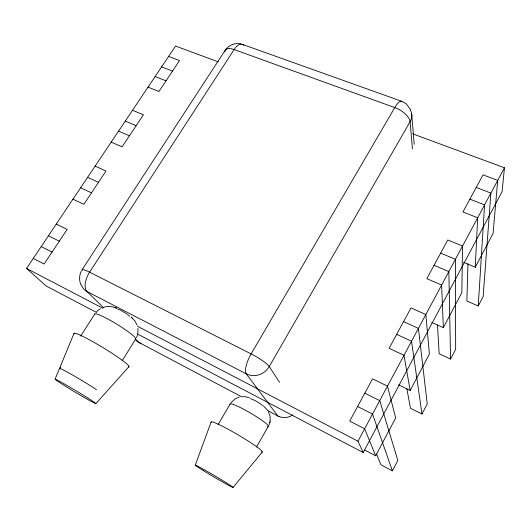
<?xml version="1.0" encoding="UTF-8"?>
<svg xmlns="http://www.w3.org/2000/svg" width="531" height="531" viewBox="0 0 531 531"><rect width="100%" height="100%" fill="white"/><g stroke="black" fill="none" stroke-linecap="round" stroke-linejoin="round"><path stroke-width="0.8" d="M467.97 263.741L466.868 301.004L478.252 305.949L483.164 296.51L490.896 193.098L476.207 187.463M475.265 267.212L477.668 217.783L462.952 211.949L483.031 174.865L497.7 180.394L493.073 233.481L475.265 267.212L463.663 262.36M478.252 305.949L484.584 204.88L469.882 199.152M270.133 421.11L270.106 416.377L268.54 411.79M412.7 133.832L504.45 167.789L502.094 191.638L363.211 452.545L137.104 333.773M137.914 333.355L137.947 328.258M268.965 425.165L269.914 422.278M269.867 422.53L270.179 420.857M137.575 334.862L136.494 337.636M195.275 465.176L211.092 422.065M81.223 271.275C79.152 275.39 79.073 280.308 80.812 284.563M55.078 379.22L73.968 333.448M376.592 454.038L380.873 464.778L392.389 470.838L397.825 460.404L379.731 400.606L364.817 393.192M406.859 388.831L410.503 408.346L421.979 414.014L427.229 403.932L418.415 328.397L403.567 321.62M437.491 324.846L439.157 353.785L450.58 359.082L455.658 349.332L455.432 259.294L440.664 253.114M375.669 455.804L395.668 417.943L387.484 386.137L372.583 378.849L349.717 421.076L364.651 428.756L375.669 455.804L364.658 450.036M410.164 390.484L429.393 354.077L425.829 314.558L411.001 307.9L389.123 348.303L403.991 355.319L410.164 390.484L398.462 384.796M443.339 327.667L461.837 292.634L462.534 246.039L447.779 239.966L426.831 278.662L441.626 285.061L443.339 327.667L431.683 322.41M363.211 452.545L357.974 441.215L504.45 167.789M256.573 447.009L268.301 426.26M218.009 424.833L230.082 404.031M122.15 360.795L135.657 339.063M59.857 368.673L60.74 367.293M80.632 336.15L94.777 314.007M82.053 269.794L225.396 50C228.808 44.949 235.372 42.4 241.273 44.046M96.728 312.567L46.078 285.957L26.55 268.44L175.555 46.058L218.321 61.881M230.912 402.803L234.994 398.914L239.362 397.035M233.049 487.425L262.327 451.961M95.846 403.613A23.762 0.83 30.9 0 0 66.236 385.021A23.762 0.83 30.9 0 0 64.351 385.559A23.762 0.83 30.9 0 0 95.846 403.613L128.887 366.748M96.695 311.584L100.366 308.677M103.671 307.25C107.581 305.969 111.888 306.327 115.685 307.827M242.654 396.591L245.893 396.83L249.311 397.799M242.514 44.425L401.788 101.328M168.606 56.425L179.518 60.541L158.942 91.465L148.03 87.137M161.61 66.873L172.522 71.054M116.196 308.026L116.8 308.259L114.995 307.562M155.125 76.55L166.037 80.798M132.531 110.269L143.436 114.762L122.09 146.841L111.191 142.122M125.27 121.101L136.182 125.668M118.546 131.137L129.458 135.777M434.066 265.301L448.848 271.587L450.58 359.082M95.109 166.123L106.008 171.015L83.852 204.316L72.959 199.178M87.575 177.361L98.474 182.339M80.599 187.775L91.491 192.826M396.677 334.351L411.532 341.241L421.979 414.014M56.266 224.095L67.145 229.419L44.126 264.007L33.261 258.424M48.44 235.764L59.319 241.174M41.199 246.583L52.065 252.072M357.615 406.494L372.536 414.034L392.389 470.838M26.55 268.44L102.974 308.279M137.516 326.286L357.974 441.215M242.01 396.989L138.87 342.409A13.64 12.027 -42.1 0 1 135.405 339.495M267.611 410.543L277.852 415.959A14.569 4.042 -63 0 0 279.333 416.384M403.069 101.852L406.52 104.136L410.536 109.678M127.374 314.418L126.172 313.589A8.562 1.155 31.6 0 0 123.544 311.923L121.566 310.794A7.952 1.075 31.6 0 0 117.59 309.055M127.918 314.817L129.644 316.224M263.369 405.81L267.531 410.171M137.177 325.145L134.715 320.711L131.217 317.1L131.688 317.531M132.093 317.896L132.631 318.381M103.538 307.721L87.044 291.539A15.864 13.441 -40.5 0 1 81.309 284.742M135.339 338.937L138.87 342.409A13.607 6.02 -61.8 0 0 141 343.205M262.46 405.525L259.739 403.414A7.899 1.002 30.2 0 0 257.389 401.934L255.524 400.865A7.334 0.929 30.2 0 0 250.353 398.675M279.538 382.353L269.244 366.543A17.072 2.854 30.3 0 0 251.15 353.905L89.593 272.164A15.957 2.403 32.1 0 0 82.192 270.724M412.454 148.912L410.085 121.712A16.069 13.375 -12.5 0 0 410.377 110.07M411.691 113.999L414.193 144.193M211.185 422.344A29.683 2.456 30.4 0 1 239.089 435.473A29.683 2.456 30.4 0 1 261.471 452.034M74.154 333.999A32.139 2.834 31.2 0 1 103.127 347.699A32.139 2.834 31.2 0 1 128.217 366.841M292.78 414.95A14.523 13.886 -37.9 0 1 277.852 415.959L246.258 373.831L87.044 291.539A15.784 8.157 -62.2 0 1 89.593 272.164L234.138 49.556A15.094 6.876 -71.8 0 1 243.643 45.294M402.478 102.078A16.255 4.666 -68.8 0 0 394.779 107.587L251.15 353.905A17.098 5.602 -63.2 0 0 246.258 373.831A17.078 15.89 -35.5 0 0 269.244 366.543L410.085 121.712A15.797 7.56 29.5 0 0 394.779 107.587L234.138 49.556A14.855 6.425 35.3 0 0 224.839 51.932M59.996 368.892A24.386 1.155 31 0 1 72.262 374.846A24.386 1.155 31 0 1 96.463 389.668M94.764 314.498A23.975 2.834 31.4 0 1 116.375 323.917A23.975 2.834 31.4 0 1 135.385 339.229M230.129 404.463A22.11 2.443 30.3 0 1 250.738 413.218A22.11 2.443 30.3 0 1 267.724 426.479M203.327 470.579A21.93 0.717 30.5 0 0 232.983 487.438A21.93 0.717 30.5 0 0 206.181 470.831A21.93 0.717 30.5 0 0 203.327 470.579"/></g></svg>
